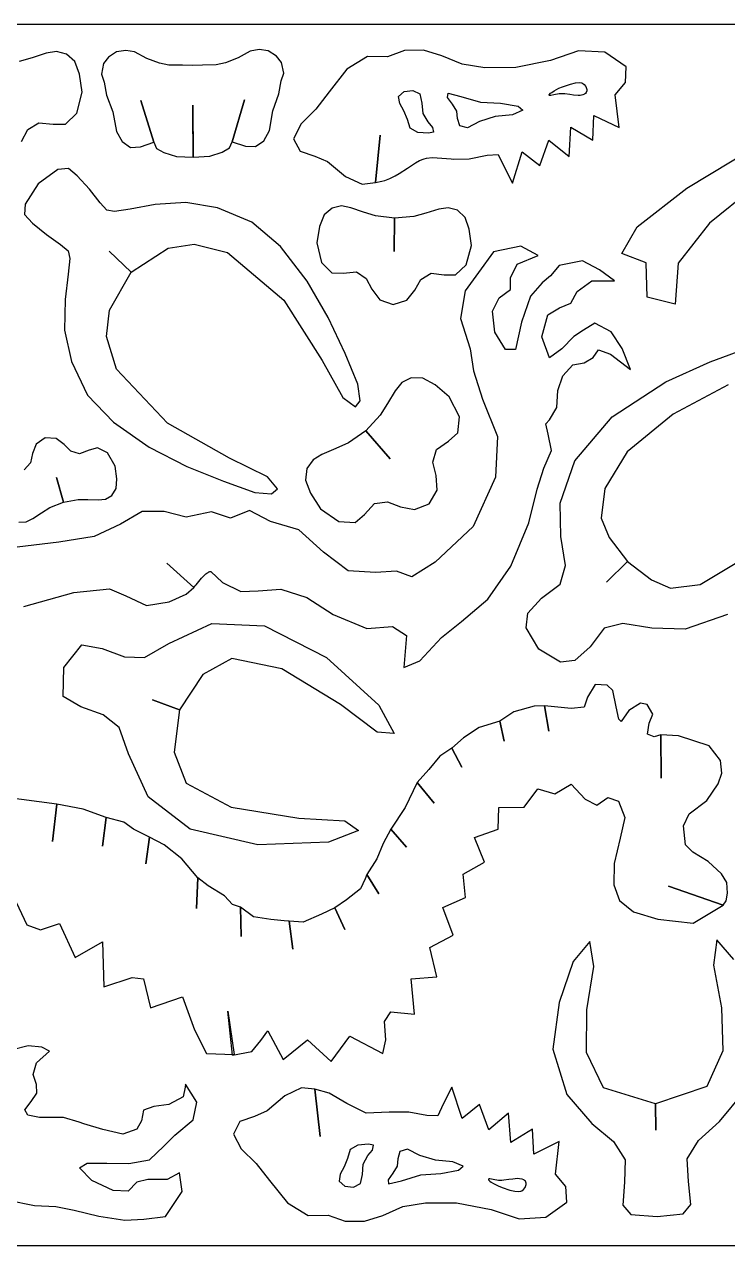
# Model space of a CAD drawing. Extents: x 0 to 96, y 0 to 48.
# Drawn here: x 41.42 to 69.05, y 0 to 48 of the extents above; entities that cross this region are included whole.
import ezdxf

# ---------------------------------------------------------------- set-up
doc = ezdxf.new("R2010")
doc.units = 0
doc.layers.add('1', color=7, linetype='CONTINUOUS')

msp = doc.modelspace()

# ---------------------------------------------------------------- linework, layer by layer
at = {"layer": '1', "color": 1, "linetype": 'CONTINUOUS'}
for p, q in [((96, 48), (0, 48)), ((41.71555, 46.691717), (41.205708, 46.541142)), ((42.268983, 46.869133), (41.71555, 46.691717)), ((42.6708, 46.935933), (42.268983, 46.869133)), ((43.067633, 46.836983), (42.6708, 46.935933)), ((43.399717, 46.5385), (43.067633, 46.836983)), ((44.7167, 46.7129), (44.5181, 46.4586)), ((45.039, 46.9185), (44.7167, 46.7129)), ((45.396, 46.9747), (45.039, 46.9185)), ((45.7447, 46.9197), (45.396, 46.9747)), ((46.2239, 46.6622), (45.7447, 46.9197)), ((46.7193, 46.4749), (46.2239, 46.6622)), ((49.8158, 46.6854), (49.3228, 46.4918)), ((50.2916, 46.9489), (49.8158, 46.6854)), ((50.6396, 47.0086), (50.2916, 46.9489)), ((50.9973, 46.9569), (50.6396, 47.0086)), ((51.3222, 46.7556), (50.9973, 46.9569)), ((51.5241, 46.5038), (51.3222, 46.7556)), ((54.8936, 46.73665), (54.092233, 46.236533)), ((55.686133, 46.7309), (54.8936, 46.73665)), ((56.347583, 46.973467), (55.686133, 46.7309)), ((57.10565, 46.988333), (56.347583, 46.973467)), ((57.82565, 46.768883), (57.10565, 46.988333)), ((58.622667, 46.433967), (57.82565, 46.768883)), ((62.0898, 46.582033), (60.727817, 46.30695)), ((63.187133, 46.965467), (62.0898, 46.582033)), ((64.228333, 46.907783), (63.187133, 46.965467)), ((65.067817, 46.336317), (64.228333, 46.907783)), ((43.5847, 46.040033), (43.399717, 46.5385)), ((44.5181, 46.4586), (44.4414, 46.0431)), ((47.0861, 46.4014), (46.7193, 46.4749)), ((47.634, 46.3998), (47.0861, 46.4014)), ((48.0218, 46.3797), (47.634, 46.3998)), ((48.4093, 46.4048), (48.0218, 46.3797)), ((48.9571, 46.4135), (48.4093, 46.4048)), ((49.3228, 46.4918), (48.9571, 46.4135)), ((51.5082, 45.7773), (51.6062, 46.0894)), ((51.6062, 46.0894), (51.5241, 46.5038)), ((54.092233, 46.236533), (53.390483, 45.3442)), ((59.516567, 46.288817), (58.622667, 46.433967)), ((60.727817, 46.30695), (59.516567, 46.288817)), ((65.034617, 45.714583), (65.067817, 46.336317)), ((43.687783, 45.336217), (43.5847, 46.040033)), ((44.4414, 46.0431), (44.5433, 45.7323)), ((44.5433, 45.7323), (44.639, 45.2214)), ((51.4192, 45.2652), (51.5082, 45.7773)), ((64.631983, 45.227433), (65.034617, 45.714583)), ((43.479333, 44.51005), (43.687783, 45.336217)), ((44.639, 45.2214), (44.8934, 44.5687)), ((51.1733, 44.6093), (51.4192, 45.2652)), ((53.390483, 45.3442), (52.868233, 44.66445)), ((64.790867, 43.94785), (64.631983, 45.227433)), ((46.5062, 43.3714), (45.9936, 45.0066)), ((45.9936, 45.0066), (46.5062, 43.3714)), ((48.0334, 44.5839), (48.0318, 44.8283)), ((48.0318, 44.8283), (48.0449, 42.788)), ((49.576, 43.3911), (50.0673, 45.0329)), ((50.0673, 45.0329), (49.576, 43.3911)), ((52.868233, 44.66445), (52.2971, 44.089167)), ((43.025317, 44.079667), (43.479333, 44.51005)), ((44.8934, 44.5687), (45.0289, 43.7955)), ((48.0449, 42.788), (48.0334, 44.5839)), ((51.0477, 43.8343), (51.1733, 44.6093)), ((63.75305, 43.446833), (63.790667, 44.425867)), ((63.790667, 44.425867), (64.790867, 43.94785)), ((41.298833, 43.4022), (41.54725, 43.864233)), ((41.54725, 43.864233), (41.9781, 44.135733)), ((41.9781, 44.135733), (42.540683, 44.073967)), ((42.540683, 44.073967), (43.025317, 44.079667)), ((45.0289, 43.7955), (45.2625, 43.3944)), ((50.8192, 43.4302), (51.0477, 43.8343)), ((52.2971, 44.089167), (51.992383, 43.503917)), ((62.820233, 42.80475), (62.8863, 43.966867)), ((62.8863, 43.966867), (63.75305, 43.446833)), ((45.2625, 43.3944), (45.5813, 43.1668)), ((45.9822, 43.193), (46.5062, 43.3714)), ((46.5062, 43.3714), (46.6033, 43.1254)), ((49.4821, 43.144), (49.576, 43.3911)), ((49.576, 43.3911), (50.1023, 43.2196)), ((50.1023, 43.2196), (50.5034, 43.1985)), ((50.5034, 43.1985), (50.8192, 43.4302)), ((51.992383, 43.503917), (52.256, 43.0116)), ((55.2131, 41.7806), (55.4036, 43.6448)), ((55.4036, 43.6448), (55.2131, 41.7806)), ((61.67395, 42.456867), (62.0297, 43.453383)), ((62.0297, 43.453383), (62.820233, 42.80475)), ((67.4447, 41.55905), (70.310567, 43.29845)), ((45.5813, 43.1668), (45.9822, 43.193)), ((46.6033, 43.1254), (46.8968, 42.9653)), ((46.8968, 42.9653), (47.3897, 42.8106)), ((47.3897, 42.8106), (48.0449, 42.788)), ((48.0449, 42.788), (48.6999, 42.8189)), ((48.6999, 42.8189), (49.1906, 42.9802)), ((49.1906, 42.9802), (49.4821, 43.144)), ((52.256, 43.0116), (52.829483, 42.825667)), ((52.829483, 42.825667), (53.32705, 42.607183)), ((57.122997, 42.718386), (57.215755, 42.74204)), ((57.215755, 42.74204), (57.444451, 42.766184)), ((57.444451, 42.766184), (57.636299, 42.762462)), ((57.636299, 42.762462), (58.1901, 42.7143)), ((58.893088, 42.719315), (59.602894, 42.861564)), ((59.602894, 42.861564), (60.033867, 42.887117)), ((60.033867, 42.887117), (60.25645, 42.422983)), ((60.594767, 41.7628), (60.984267, 42.997217)), ((60.984267, 42.997217), (61.67395, 42.456867)), ((42.73015, 42.299067), (41.9578, 41.7399)), ((43.144667, 42.336917), (42.73015, 42.299067)), ((43.4915, 42.0503), (43.144667, 42.336917)), ((53.32705, 42.607183), (54.031689, 42.018682)), ((56.148051, 42.145045), (56.466532, 42.350673)), ((56.466532, 42.350673), (56.783091, 42.560927)), ((56.783091, 42.560927), (56.947921, 42.650235)), ((56.947921, 42.650235), (57.122997, 42.718386)), ((58.1901, 42.7143), (58.2946, 42.7062)), ((58.2946, 42.7062), (58.893088, 42.719315)), ((60.25645, 42.422983), (60.594767, 41.7628)), ((43.9755, 41.518217), (43.4915, 42.0503)), ((54.031689, 42.018682), (54.695504, 41.723241)), ((54.695504, 41.723241), (55.2131, 41.7806)), ((55.2131, 41.7806), (55.461422, 41.835726)), ((55.461422, 41.835726), (55.582204, 41.870863)), ((55.582204, 41.870863), (55.770923, 41.943216)), ((55.770923, 41.943216), (55.99208, 42.054497)), ((55.99208, 42.054497), (56.148051, 42.145045)), ((41.9578, 41.7399), (41.439167, 40.939767)), ((44.390433, 40.984967), (43.9755, 41.518217)), ((65.496133, 40.048667), (67.4447, 41.55905)), ((70.037067, 41.550033), (68.34255, 40.191967)), ((41.439167, 40.939767), (41.422683, 40.523867)), ((44.656867, 40.701317), (44.390433, 40.984967)), ((46.554867, 40.921983), (45.56805, 40.74125)), ((47.760233, 40.998267), (46.554867, 40.921983)), ((49.007733, 40.793517), (47.760233, 40.998267)), ((53.874717, 40.863733), (53.508, 40.779783)), ((54.243017, 40.795183), (53.874717, 40.863733)), ((41.422683, 40.523867), (41.726767, 40.1923)), ((44.961117, 40.65095), (44.656867, 40.701317)), ((45.56805, 40.74125), (44.961117, 40.65095)), ((50.359467, 40.230683), (49.007733, 40.793517)), ((53.1973, 40.51085), (53.018217, 40.055317)), ((53.508, 40.779783), (53.1973, 40.51085)), ((54.7486, 40.6218), (54.243017, 40.795183)), ((55.214892, 40.474183), (54.7486, 40.6218)), ((55.966, 40.3851), (55.214892, 40.474183)), ((55.966, 40.3851), (55.9433, 39.0801)), ((55.9433, 39.0801), (55.966, 40.3851)), ((56.719183, 40.448275), (55.966, 40.3851)), ((57.190133, 40.579817), (56.719183, 40.448275)), ((57.70155, 40.73545), (57.190133, 40.579817)), ((58.072083, 40.791317), (57.70155, 40.73545)), ((58.435617, 40.6947), (58.072083, 40.791317)), ((58.736833, 40.415383), (58.435617, 40.6947)), ((58.900117, 39.954117), (58.736833, 40.415383)), ((41.726767, 40.1923), (42.283083, 39.736317)), ((51.477117, 39.2711), (50.359467, 40.230683)), ((53.018217, 40.055317), (52.91095, 39.409567)), ((58.985167, 39.30485), (58.900117, 39.954117)), ((64.892983, 38.989467), (65.496133, 40.048667)), ((68.34255, 40.191967), (67.113317, 38.612717)), ((42.283083, 39.736317), (42.837, 39.34935)), ((47.062858, 39.202733), (48.093433, 39.368017)), ((48.093433, 39.368017), (49.397167, 39.0387)), ((52.91095, 39.409567), (53.087867, 38.6455)), ((42.837, 39.34935), (43.134017, 39.097933)), ((43.134017, 39.097933), (43.2, 38.796667)), ((45.6066, 38.2577), (44.7419, 39.0809)), ((44.7419, 39.0809), (45.6093, 38.2631)), ((45.6093, 38.2631), (47.062858, 39.202733)), ((49.397167, 39.0387), (51.616667, 37.1564)), ((52.5295, 37.913917), (51.477117, 39.2711)), ((58.782, 38.547517), (58.985167, 39.30485)), ((59.845217, 39.062433), (59.265883, 38.252233)), ((60.9317, 39.281017), (59.845217, 39.062433)), ((60.782733, 38.572917), (61.60695, 38.914217)), ((61.60695, 38.914217), (60.9317, 39.281017)), ((65.846167, 38.631267), (64.892983, 38.989467)), ((43.2, 38.796667), (43.14105, 38.185883)), ((53.087867, 38.6455), (53.497583, 38.241367)), ((58.358467, 38.15765), (58.782, 38.547517)), ((60.522667, 38.045017), (60.782733, 38.572917)), ((62.434183, 38.52185), (62.090583, 38.11705)), ((63.3442, 38.709167), (62.434183, 38.52185)), ((64.018667, 38.36), (63.3442, 38.709167)), ((65.89655, 37.277783), (65.846167, 38.631267)), ((67.113317, 38.612717), (66.990833, 37.00335)), ((43.14105, 38.185883), (43.011417, 37.191067)), ((44.754533, 36.772325), (45.6066, 38.2577)), ((53.497583, 38.241367), (53.943017, 38.2278)), ((53.943017, 38.2278), (54.461833, 38.274417)), ((54.461833, 38.274417), (54.85315, 38.016767)), ((54.85315, 38.016767), (55.07335, 37.5872)), ((56.761233, 37.558117), (56.996133, 37.979783)), ((56.996133, 37.979783), (57.396017, 38.223867)), ((57.396017, 38.223867), (57.9126, 38.1592)), ((57.9126, 38.1592), (58.358467, 38.15765)), ((59.265883, 38.252233), (58.735567, 37.534183)), ((60.5157, 37.5836), (60.522667, 38.045017)), ((62.090583, 38.11705), (61.769917, 37.848133)), ((63.71, 37.918783), (64.600767, 37.926)), ((64.600767, 37.926), (64.018667, 38.36)), ((53.358917, 36.47915), (52.5295, 37.913917)), ((55.07335, 37.5872), (55.381158, 37.174633)), ((56.439492, 37.156458), (56.761233, 37.558117)), ((58.735567, 37.534183), (58.551267, 36.43925)), ((60.072817, 37.252333), (60.5157, 37.5836)), ((61.769917, 37.848133), (61.304983, 37.3198)), ((62.885417, 37.045033), (63.145683, 37.50745)), ((63.145683, 37.50745), (63.71, 37.918783)), ((43.011417, 37.191067), (42.9973, 35.983333)), ((51.616667, 37.1564), (53.12235, 34.788817)), ((55.381158, 37.174633), (55.9072, 36.9865)), ((55.9072, 36.9865), (56.439492, 37.156458)), ((59.8178, 36.732283), (60.072817, 37.252333)), ((61.304983, 37.3198), (60.950517, 36.297267)), ((62.44005, 36.8538), (62.885417, 37.045033)), ((66.990833, 37.00335), (65.89655, 37.277783)), ((44.642583, 35.734633), (44.754533, 36.772325)), ((59.9057, 35.90575), (59.8178, 36.732283)), ((61.747767, 35.726567), (61.985467, 36.5856)), ((61.985467, 36.5856), (62.44005, 36.8538)), ((54.015817, 35.06375), (53.358917, 36.47915)), ((58.551267, 36.43925), (58.93885, 35.248067)), ((60.950517, 36.297267), (60.7097, 35.22055)), ((63.838833, 36.251833), (63.394383, 35.977517)), ((64.482217, 35.916517), (63.838833, 36.251833)), ((42.9973, 35.983333), (43.266033, 34.748)), ((45.0386, 34.449533), (44.642583, 35.734633)), ((60.31825, 35.21665), (59.9057, 35.90575)), ((62.04775, 34.8993), (61.747767, 35.726567)), ((63.014983, 35.735867), (62.541317, 35.24395)), ((63.394383, 35.977517), (63.014983, 35.735867)), ((64.906967, 35.255933), (64.482217, 35.916517)), ((54.5152, 33.859833), (54.015817, 35.06375)), ((58.93885, 35.248067), (59.060933, 34.380833)), ((60.7097, 35.22055), (60.31825, 35.21665)), ((62.541317, 35.24395), (62.04775, 34.8993)), ((63.771533, 34.9015), (63.976433, 35.211817)), ((63.976433, 35.211817), (64.453017, 35.035617)), ((65.234467, 34.4371), (64.906967, 35.255933)), ((68.37055, 34.736017), (69.96815, 35.326833)), ((43.266033, 34.748), (43.897733, 33.427067)), ((53.12235, 34.788817), (53.924983, 33.338467)), ((62.579817, 34.190033), (62.972567, 34.621367)), ((62.972567, 34.621367), (63.413067, 34.695617)), ((63.413067, 34.695617), (63.771533, 34.9015)), ((64.453017, 35.035617), (65.234467, 34.4371)), ((66.61925, 33.95695), (68.37055, 34.736017)), ((47.032733, 32.329867), (45.0386, 34.449533)), ((56.619783, 34.1086), (56.2498, 33.9206)), ((57.075433, 34.098667), (56.619783, 34.1086)), ((57.5543, 33.835417), (57.075433, 34.098667)), ((59.060933, 34.380833), (59.420883, 33.268467)), ((62.3864, 33.616017), (62.579817, 34.190033)), ((54.606817, 33.210767), (54.5152, 33.859833)), ((55.988167, 33.60075), (55.6857, 33.093917)), ((56.2498, 33.9206), (55.988167, 33.60075)), ((58.109617, 33.35825), (57.5543, 33.835417)), ((62.335817, 32.9394), (62.3864, 33.616017)), ((64.519733, 32.571933), (66.61925, 33.95695)), ((69.074933, 33.829033), (66.91435, 32.67395)), ((43.897733, 33.427067), (44.91365, 32.36035)), ((53.924983, 33.338467), (54.422617, 32.972317)), ((54.422617, 32.972317), (54.606817, 33.210767)), ((58.509783, 32.578317), (58.109617, 33.35825)), ((59.420883, 33.268467), (60.0117, 31.803083)), ((55.6857, 33.093917), (55.398292, 32.636975)), ((62.057567, 32.458117), (62.335817, 32.9394)), ((66.91435, 32.67395), (65.102617, 31.199233)), ((44.91365, 32.36035), (46.323183, 31.3793)), ((49.474667, 30.948133), (47.032733, 32.329867)), ((55.398292, 32.636975), (54.8288, 32.0286)), ((58.454633, 31.941633), (58.509783, 32.578317)), ((61.914633, 32.2945), (62.057567, 32.458117)), ((61.9958, 31.892383), (61.914633, 32.2945)), ((63.053433, 30.8477), (64.519733, 32.571933)), ((42.2282, 31.7438), (41.873775, 31.498342)), ((42.658625, 31.723692), (42.2282, 31.7438)), ((42.97865, 31.488767), (42.658625, 31.723692)), ((54.8288, 32.0286), (54.147158, 31.548508)), ((54.8288, 32.0286), (55.7869, 30.9264)), ((55.7869, 30.9264), (54.8288, 32.0286)), ((58.0884, 31.61395), (58.454633, 31.941633)), ((60.0117, 31.803083), (59.924033, 30.198817)), ((62.1267, 31.255083), (61.9958, 31.892383)), ((41.873775, 31.498342), (41.727183, 31.129383)), ((43.237883, 31.221683), (42.97865, 31.488767)), ((43.584667, 31.1201), (43.237883, 31.221683)), ((43.956767, 31.271483), (43.584667, 31.1201)), ((44.288317, 31.361833), (43.956767, 31.271483)), ((44.681717, 31.156233), (44.288317, 31.361833)), ((46.323183, 31.3793), (47.798733, 30.624833)), ((53.654767, 31.327067), (53.111117, 31.098117)), ((54.147158, 31.548508), (53.654767, 31.327067)), ((57.4721, 30.78845), (57.617083, 31.286533)), ((57.617083, 31.286533), (58.0884, 31.61395)), ((61.835183, 30.562333), (62.1267, 31.255083)), ((41.649017, 30.765533), (41.409017, 30.495333)), ((41.727183, 31.129383), (41.649017, 30.765533)), ((44.98465, 30.632467), (44.681717, 31.156233)), ((50.964433, 30.221317), (49.474667, 30.948133)), ((52.758117, 30.883367), (52.520783, 30.54275)), ((53.111117, 31.098117), (52.758117, 30.883367)), ((57.5952, 30.26445), (57.4721, 30.78845)), ((62.466767, 29.18645), (63.053433, 30.8477)), ((65.102617, 31.199233), (64.232733, 29.759817)), ((45.051167, 30.13205), (44.98465, 30.632467)), ((47.798733, 30.624833), (49.246083, 30.041683)), ((52.520783, 30.54275), (52.467617, 30.089833)), ((57.632358, 29.692817), (57.5952, 30.26445)), ((61.564967, 29.7306), (61.835183, 30.562333)), ((42.9515, 29.2239), (42.6737, 30.1914)), ((42.6737, 30.1914), (42.9515, 29.2239)), ((45.0218, 29.755733), (45.051167, 30.13205)), ((49.246083, 30.041683), (50.474117, 29.604983)), ((51.355767, 29.743217), (50.964433, 30.221317)), ((52.467617, 30.089833), (52.6616, 29.578833)), ((59.924033, 30.198817), (59.05045, 28.259833)), ((42.9515, 29.2239), (43.525417, 29.327508)), ((43.525417, 29.327508), (43.902617, 29.323833)), ((43.902617, 29.323833), (44.314633, 29.3101)), ((44.314633, 29.3101), (44.601817, 29.342517)), ((44.601817, 29.342517), (44.8533, 29.4873)), ((44.8533, 29.4873), (45.0218, 29.755733)), ((50.474117, 29.604983), (51.127117, 29.54695)), ((51.127117, 29.54695), (51.355767, 29.743217)), ((52.6616, 29.578833), (53.056833, 28.962717)), ((57.3234, 29.1586), (57.632358, 29.692817)), ((61.245117, 28.40535), (61.564967, 29.7306)), ((64.232733, 29.759817), (64.079917, 28.594183)), ((41.75025, 28.573833), (42.092367, 28.804133)), ((42.092367, 28.804133), (42.410183, 29.007433)), ((42.410183, 29.007433), (42.9515, 29.2239)), ((46.044033, 28.85185), (45.185383, 28.35045)), ((46.905217, 28.85965), (46.044033, 28.85185)), ((47.777733, 28.62545), (46.905217, 28.85965)), ((48.76215, 28.835067), (47.777733, 28.62545)), ((49.513933, 28.5907), (48.76215, 28.835067)), ((50.25795, 28.89755), (49.513933, 28.5907)), ((51.081, 28.457917), (50.25795, 28.89755)), ((53.056833, 28.962717), (53.773417, 28.457867)), ((54.786383, 28.741383), (55.1764, 29.163017)), ((55.1764, 29.163017), (55.68955, 29.23765)), ((55.68955, 29.23765), (56.191083, 29.042967)), ((56.191083, 29.042967), (56.751808, 28.926908)), ((56.751808, 28.926908), (57.3234, 29.1586)), ((62.49355, 27.873767), (62.466767, 29.18645)), ((41.199783, 28.438333), (41.489617, 28.449133)), ((41.489617, 28.449133), (41.75025, 28.573833)), ((45.185383, 28.35045), (44.1516, 27.869917)), ((52.203383, 28.138133), (51.081, 28.457917)), ((53.773417, 28.457867), (54.411367, 28.424167)), ((54.411367, 28.424167), (54.786383, 28.741383)), ((60.534567, 26.7051), (61.245117, 28.40535)), ((64.079917, 28.594183), (64.39095, 27.838833)), ((44.1516, 27.869917), (42.773517, 27.6436)), ((53.17505, 27.254483), (52.203383, 28.138133)), ((59.05045, 28.259833), (57.5563, 26.85735)), ((62.67875, 26.734383), (62.49355, 27.873767)), ((42.773517, 27.6436), (40.476467, 27.375617)), ((64.39095, 27.838833), (65.1144, 26.8927)), ((54.142067, 26.519967), (53.17505, 27.254483)), ((65.1144, 26.8927), (64.2904, 26.0746)), ((64.2904, 26.0746), (65.1144, 26.8927)), ((65.1144, 26.8927), (66.055025, 26.162133)), ((47.0102, 26.83), (48.0762, 25.8651)), ((48.0762, 25.8651), (47.0102, 26.83)), ((48.54802, 26.399436), (48.58772, 26.43031)), ((48.58772, 26.43031), (48.607276, 26.44402)), ((48.607276, 26.44402), (48.636148, 26.462185)), ((48.636148, 26.462185), (48.664361, 26.477213)), ((48.664361, 26.477213), (48.678184, 26.48346)), ((48.678184, 26.48346), (48.70519, 26.493239)), ((48.70519, 26.493239), (48.718345, 26.496699)), ((48.718345, 26.496699), (48.7376, 26.5)), ((48.7376, 26.5), (49.199642, 26.060133)), ((55.214633, 26.45725), (54.142067, 26.519967)), ((56.038783, 26.510467), (55.214633, 26.45725)), ((56.644267, 26.28205), (56.038783, 26.510467)), ((57.5563, 26.85735), (56.644267, 26.28205)), ((59.624083, 25.409517), (60.534567, 26.7051)), ((62.476983, 25.9926), (62.67875, 26.734383)), ((67.974767, 25.989283), (69.42075, 26.8485)), ((48.0762, 25.8651), (48.125492, 25.930387)), ((48.125492, 25.930387), (48.162056, 25.977253)), ((48.162056, 25.977253), (48.265417, 26.103274)), ((48.265417, 26.103274), (48.322312, 26.170333)), ((48.322312, 26.170333), (48.381444, 26.237004)), ((48.381444, 26.237004), (48.41156, 26.26947)), ((48.41156, 26.26947), (48.472309, 26.331215)), ((48.472309, 26.331215), (48.50271, 26.359915)), ((48.50271, 26.359915), (48.54802, 26.399436)), ((49.199642, 26.060133), (49.92695, 25.71505)), ((61.74435, 25.4481), (62.476983, 25.9926)), ((66.055025, 26.162133), (66.807967, 25.845417)), ((66.807967, 25.845417), (67.974767, 25.989283)), ((41.39175, 25.118133), (43.36045, 25.668317)), ((43.36045, 25.668317), (44.758933, 25.816967)), ((44.758933, 25.816967), (45.407283, 25.5332)), ((45.407283, 25.5332), (46.21935, 25.1609)), ((47.099027, 25.300913), (47.771327, 25.602279)), ((47.771327, 25.602279), (48.0762, 25.8651)), ((49.92695, 25.71505), (50.596317, 25.733283)), ((50.596317, 25.733283), (51.4942, 25.8048)), ((51.4942, 25.8048), (52.51025, 25.472283)), ((52.51025, 25.472283), (53.555317, 24.803233)), ((61.202067, 24.857317), (61.74435, 25.4481)), ((46.21935, 25.1609), (47.099027, 25.300913)), ((58.59335, 24.52695), (59.624083, 25.409517)), ((53.555317, 24.803233), (54.873517, 24.254017)), ((57.803033, 23.900633), (58.59335, 24.52695)), ((61.139083, 24.28735), (61.202067, 24.857317)), ((69.053817, 24.8021), (67.38815, 24.228017)), ((47.0927, 23.668767), (48.779517, 24.457283)), ((48.779517, 24.457283), (50.855267, 24.359833)), ((50.855267, 24.359833), (53.286783, 23.12045)), ((54.873517, 24.254017), (55.8814, 24.337433)), ((55.8814, 24.337433), (56.438708, 23.977417)), ((61.6392, 23.4435), (61.139083, 24.28735)), ((64.194417, 24.262167), (63.64445, 23.53355)), ((64.93765, 24.45845), (64.194417, 24.262167)), ((66.075617, 24.264733), (64.93765, 24.45845)), ((67.38815, 24.228017), (66.075617, 24.264733)), ((42.9589, 22.7211), (43.673592, 23.607892)), ((43.673592, 23.607892), (44.474217, 23.467083)), ((46.137933, 23.113533), (47.0927, 23.668767)), ((56.438708, 23.977417), (56.3322, 22.7254)), ((56.960525, 22.986283), (57.803033, 23.900633)), ((63.64445, 23.53355), (63.0497, 22.995467)), ((44.474217, 23.467083), (45.344333, 23.145033)), ((45.344333, 23.145033), (46.137933, 23.113533)), ((49.572967, 23.081433), (48.421533, 22.4524)), ((51.526533, 22.667133), (49.572967, 23.081433)), ((53.286783, 23.12045), (55.34505, 21.2435)), ((62.479342, 22.936967), (61.6392, 23.4435)), ((42.9321, 21.5826), (42.9589, 22.7211)), ((53.8392, 21.272817), (51.526533, 22.667133)), ((56.3322, 22.7254), (56.960525, 22.986283)), ((63.0497, 22.995467), (62.479342, 22.936967)), ((48.421533, 22.4524), (47.5112, 21.0546)), ((63.8532, 22.0577), (63.5507, 21.5573)), ((64.3231, 22.0337), (63.8532, 22.0577)), ((64.5434, 21.8131), (64.3231, 22.0337)), ((64.6764, 21.174), (64.5434, 21.8131)), ((43.634317, 21.1732), (42.9321, 21.5826)), ((44.506733, 20.857283), (43.634317, 21.1732)), ((47.5112, 21.0546), (46.4441, 21.4452)), ((46.4441, 21.4452), (47.5112, 21.0546)), ((55.281817, 20.186683), (53.8392, 21.272817)), ((55.34505, 21.2435), (55.949133, 20.134533)), ((61.4545, 21.2056), (60.6492, 20.9806)), ((61.8588, 21.2176), (61.4545, 21.2056)), ((62.9079, 21.1098), (61.8588, 21.2176)), ((61.8588, 21.2176), (62.0263, 20.2264)), ((62.0263, 20.2264), (61.8588, 21.2176)), ((63.4199, 21.1625), (62.9079, 21.1098)), ((63.5507, 21.5573), (63.4199, 21.1625)), ((64.7781, 20.6852), (64.6764, 21.174)), ((65.6346, 21.3155), (65.1697, 21.0371)), ((65.8953, 21.2727), (65.6346, 21.3155)), ((66.1111, 20.8882), (65.8953, 21.2727)), ((45.133233, 20.368883), (44.506733, 20.857283)), ((47.5112, 21.0546), (47.303758, 19.399442)), ((60.6492, 20.9806), (60.1062, 20.6116)), ((64.8734, 20.5998), (64.7781, 20.6852)), ((65.1697, 21.0371), (64.8734, 20.5998)), ((65.9725, 20.531), (66.1111, 20.8882)), ((45.503867, 19.328533), (45.133233, 20.368883)), ((55.949133, 20.134533), (55.281817, 20.186683)), ((59.2869, 20.3606), (58.6721, 19.9642)), ((60.1062, 20.6116), (59.2869, 20.3606)), ((60.1062, 20.6116), (60.2705, 19.8219)), ((60.2705, 19.8219), (60.1062, 20.6116)), ((65.9072, 20.1004), (65.9725, 20.531)), ((58.6721, 19.9642), (58.2165, 19.5474)), ((66.1616, 19.9944), (65.9072, 20.1004)), ((66.4346, 20.078), (66.1616, 19.9944)), ((67.1215, 20.035), (66.4346, 20.078)), ((66.4346, 20.078), (66.4404, 18.3759)), ((66.4404, 18.3759), (66.4346, 20.078)), ((68.3269, 19.6417), (67.1215, 20.035)), ((46.2828, 17.63735), (45.503867, 19.328533)), ((47.303758, 19.399442), (47.776917, 18.175483)), ((57.7375, 19.2433), (57.3055, 18.7136)), ((58.2165, 19.5474), (57.7375, 19.2433)), ((58.2165, 19.5474), (58.6041, 18.802)), ((58.6041, 18.802), (58.2165, 19.5474)), ((68.7767, 19.0621), (68.3269, 19.6417)), ((68.8207, 18.5717), (68.7767, 19.0621)), ((57.3055, 18.7136), (56.8515, 18.196)), ((68.6758, 18.1513), (68.8207, 18.5717)), ((47.776917, 18.175483), (49.53625, 17.230633)), ((56.8515, 18.196), (56.3761, 17.2237)), ((56.8515, 18.196), (57.5217, 17.396)), ((57.5217, 17.396), (56.8515, 18.196)), ((61.062267, 17.228583), (61.590017, 17.950183)), ((61.590017, 17.950183), (62.25635, 17.7573)), ((62.25635, 17.7573), (62.909867, 18.137967)), ((62.909867, 18.137967), (63.4514, 17.5528)), ((68.2313, 17.4951), (68.6758, 18.1513)), ((42.6942, 17.3527), (40.6024, 17.6318)), ((42.6942, 17.3527), (42.5156, 15.8847)), ((42.5156, 15.8847), (42.6942, 17.3527)), ((43.723, 17.1558), (42.6942, 17.3527)), ((47.930833, 16.371483), (46.2828, 17.63735)), ((63.4514, 17.5528), (63.9139, 17.316267)), ((63.9139, 17.316267), (64.347433, 17.6063)), ((64.347433, 17.6063), (64.757767, 17.464917)), ((64.757767, 17.464917), (65.01, 16.827083)), ((67.5464, 16.9708), (68.2313, 17.4951)), ((44.6239, 16.8292), (43.723, 17.1558)), ((44.6239, 16.8292), (44.4903, 15.7032)), ((44.4903, 15.7032), (44.6239, 16.8292)), ((45.3202, 16.6479), (44.6239, 16.8292)), ((49.53625, 17.230633), (52.202433, 16.802083)), ((52.202433, 16.802083), (54.005417, 16.70015)), ((56.3761, 17.2237), (55.8192, 16.3626)), ((60.03125, 16.3661), (60.055933, 17.224267)), ((60.055933, 17.224267), (61.062267, 17.228583)), ((65.01, 16.827083), (64.831717, 16.00865)), ((67.3156, 16.4974), (67.5464, 16.9708)), ((45.7075, 16.369), (45.3202, 16.6479)), ((46.3336, 16.0596), (45.7075, 16.369)), ((50.587783, 15.747917), (47.930833, 16.371483)), ((54.005417, 16.70015), (54.54865, 16.30905)), ((55.8192, 16.3626), (55.5106, 15.7988)), ((55.8192, 16.3626), (56.43, 15.6617)), ((56.43, 15.6617), (55.8192, 16.3626)), ((59.107133, 16.044917), (60.03125, 16.3661)), ((67.3925, 15.7558), (67.3156, 16.4974)), ((46.3336, 16.0596), (46.1845, 15.0086)), ((46.1845, 15.0086), (46.3336, 16.0596)), ((46.902, 15.7484), (46.3336, 16.0596)), ((53.371233, 15.852283), (50.587783, 15.747917)), ((54.54865, 16.30905), (53.371233, 15.852283)), ((59.494917, 15.066467), (59.107133, 16.044917)), ((64.831717, 16.00865), (64.598417, 15.020383)), ((47.5969, 15.2014), (46.902, 15.7484)), ((55.5106, 15.7988), (55.2675, 15.1988)), ((67.6862, 15.4618), (67.3925, 15.7558)), ((68.2843, 15.1009), (67.6862, 15.4618)), ((48.2374, 14.451), (47.5969, 15.2014)), ((55.2675, 15.1988), (54.8728, 14.5823)), ((58.658467, 14.602733), (59.494917, 15.066467)), ((64.598417, 15.020383), (64.581833, 14.18555)), ((68.8122, 14.6121), (68.2843, 15.1009)), ((48.2374, 14.451), (48.1771, 13.2512)), ((48.1771, 13.2512), (48.2374, 14.451)), ((48.6324, 14.1348), (48.2374, 14.451)), ((54.8104, 14.4166), (54.6218, 14.02)), ((54.8728, 14.5823), (54.8104, 14.4166)), ((54.8728, 14.5823), (55.34, 13.8267)), ((55.34, 13.8267), (54.8728, 14.5823)), ((58.75395, 13.678667), (58.658467, 14.602733)), ((69.0199, 14.2651), (68.8122, 14.6121)), ((49.2742, 13.7499), (48.6324, 14.1348)), ((54.6218, 14.02), (54.0727, 13.5878)), ((64.581833, 14.18555), (64.797583, 13.56775)), ((68.8753, 13.3783), (66.7256, 14.1221)), ((66.7256, 14.1221), (68.8753, 13.3783)), ((69.0484, 13.8499), (69.0199, 14.2651)), ((41.09735, 13.502133), (41.513833, 12.60225)), ((49.5975, 13.4063), (49.2742, 13.7499)), ((54.0727, 13.5878), (53.6155, 13.2717)), ((57.859717, 13.291067), (58.75395, 13.678667)), ((64.797583, 13.56775), (65.353783, 13.113283)), ((68.8753, 13.3783), (68.9954, 13.5456)), ((68.9954, 13.5456), (69.0484, 13.8499)), ((49.9098, 13.302), (49.5975, 13.4063)), ((50.4143, 12.9259), (49.9098, 13.302)), ((49.9098, 13.302), (49.9355, 12.1553)), ((49.9355, 12.1553), (49.9098, 13.302)), ((53.085, 13.0291), (52.3747, 12.7185)), ((53.6155, 13.2717), (53.085, 13.0291)), ((53.6155, 13.2717), (54.0048, 12.4258)), ((54.0048, 12.4258), (53.6155, 13.2717)), ((58.267333, 12.20175), (57.859717, 13.291067)), ((65.353783, 13.113283), (66.30555, 12.836433)), ((67.702775, 12.67655), (68.8753, 13.3783)), ((41.513833, 12.60225), (42.047833, 12.40975)), ((42.047833, 12.40975), (42.793767, 12.656517)), ((42.793767, 12.656517), (43.407517, 11.321)), ((51.0947, 12.8197), (50.4143, 12.9259)), ((51.6303, 12.7597), (51.0947, 12.8197)), ((51.8254, 12.7528), (51.6303, 12.7597)), ((52.3747, 12.7185), (51.8254, 12.7528)), ((51.8254, 12.7528), (51.9589, 11.647)), ((51.9589, 11.647), (51.8254, 12.7528)), ((66.30555, 12.836433), (67.702775, 12.67655)), ((57.355483, 11.712683), (58.267333, 12.20175)), ((68.626683, 12.0235), (68.4952, 11.0286)), ((69.295733, 11.247233), (68.626683, 12.0235)), ((43.407517, 11.321), (44.490733, 11.9328)), ((44.490733, 11.9328), (44.534767, 10.170833)), ((57.62805, 10.558433), (57.355483, 11.712683)), ((63.631667, 11.9544), (62.984217, 11.159883)), ((63.790533, 10.96355), (63.631667, 11.9544)), ((62.984217, 11.159883), (62.432617, 9.558417)), ((63.5212, 9.265333), (63.790533, 10.96355)), ((68.4952, 11.0286), (68.8113, 9.338517)), ((44.534767, 10.170833), (45.645883, 10.539617)), ((45.645883, 10.539617), (46.096983, 10.4814)), ((46.096983, 10.4814), (46.37655, 9.340133)), ((56.61915, 10.489), (57.62805, 10.558433)), ((56.748783, 9.091033), (56.61915, 10.489)), ((46.37655, 9.340133), (47.625017, 9.777983)), ((47.625017, 9.777983), (48.0986, 8.4805)), ((49.5919, 7.4798), (49.4049, 9.2143)), ((49.4049, 9.2143), (49.6635, 7.507)), ((55.565217, 8.806283), (55.821517, 9.18785)), ((55.821517, 9.18785), (56.748783, 9.091033)), ((62.432617, 9.558417), (62.184783, 7.72215)), ((63.507983, 7.585433), (63.5212, 9.265333)), ((68.8113, 9.338517), (68.871, 7.659633)), ((55.621317, 8.087067), (55.565217, 8.806283)), ((48.0986, 8.4805), (48.575958, 7.544525)), ((50.708983, 8.0673), (50.979883, 8.440883)), ((50.979883, 8.440883), (51.587817, 7.319567)), ((53.476633, 7.240433), (54.20935, 8.232833)), ((54.20935, 8.232833), (55.50715, 7.549867)), ((41.5641, 7.8475), (40.943767, 7.6878)), ((42.101417, 7.80195), (41.5641, 7.8475)), ((42.402867, 7.6404), (42.101417, 7.80195)), ((50.353792, 7.626017), (50.708983, 8.0673)), ((51.587817, 7.319567), (52.539867, 8.080883)), ((52.539867, 8.080883), (53.476633, 7.240433)), ((55.50715, 7.549867), (55.621317, 8.087067)), ((62.184783, 7.72215), (62.734283, 5.9386)), ((41.8904, 7.17965), (42.402867, 7.6404)), ((48.575958, 7.544525), (49.6635, 7.507)), ((49.5919, 7.4798), (50.353792, 7.626017)), ((64.175575, 6.197942), (63.507983, 7.585433)), ((68.871, 7.659633), (68.241983, 6.254092)), ((41.7531, 6.723533), (41.8904, 7.17965)), ((41.886967, 6.328567), (41.7531, 6.723533)), ((41.909433, 5.990667), (41.886967, 6.328567)), ((47.751667, 6.349433), (47.7341, 6.22055)), ((48.19525, 5.6363), (47.751667, 6.349433)), ((68.241983, 6.254092), (66.2178, 5.5763)), ((41.674883, 5.663617), (41.909433, 5.990667)), ((47.656533, 5.840317), (47.09395, 5.541017)), ((47.7341, 6.22055), (47.656533, 5.840317)), ((51.650261, 5.891876), (50.952467, 5.2952)), ((52.310603, 6.19507), (51.650261, 5.891876)), ((52.8288, 6.1437), (52.310603, 6.19507)), ((53.0411, 4.2819), (52.8288, 6.1437)), ((53.388437, 5.987675), (52.8288, 6.1437)), ((52.8288, 6.1437), (53.0411, 4.2819)), ((54.088834, 5.588313), (53.388437, 5.987675)), ((58.209933, 6.224117), (57.879317, 5.56015)), ((58.613817, 4.994333), (58.209933, 6.224117)), ((62.734283, 5.9386), (63.719517, 4.804067)), ((66.2178, 5.5763), (64.175575, 6.197942)), ((68.7365, 4.87355), (69.69, 6.034833)), ((41.4264, 5.3398), (41.674883, 5.663617)), ((41.5485, 5.1221), (41.4264, 5.3398)), ((46.09365, 5.325367), (46.021033, 4.907267)), ((46.499367, 5.465583), (46.09365, 5.325367)), ((47.09395, 5.541017), (46.499367, 5.465583)), ((48.049, 4.9402), (48.19525, 5.6363)), ((50.952467, 5.2952), (50.457567, 5.07085)), ((54.8426, 5.205717), (54.088834, 5.588313)), ((57.879317, 5.56015), (57.66215, 5.093483)), ((59.29715, 5.542817), (58.613817, 4.994333)), ((59.664467, 4.5505), (59.29715, 5.542817)), ((66.2178, 5.5763), (66.2323, 4.5322)), ((66.2323, 4.5322), (66.2178, 5.5763)), ((42.004015, 5.03721), (41.5485, 5.1221)), ((42.956402, 5.029375), (42.004015, 5.03721)), ((43.5725, 4.857), (42.956402, 5.029375)), ((43.75076, 4.790327), (43.5725, 4.857)), ((46.021033, 4.907267), (45.834417, 4.580067)), ((47.3252, 4.334367), (48.049, 4.9402)), ((49.886283, 4.87825), (49.628433, 4.382983)), ((50.457567, 5.07085), (49.886283, 4.87825)), ((55.754383, 5.238133), (54.8426, 5.205717)), ((56.5196, 5.2479), (55.754383, 5.238133)), ((57.230933, 5.11395), (56.5196, 5.2479)), ((57.66215, 5.093483), (57.230933, 5.11395)), ((60.447417, 5.208217), (59.664467, 4.5505)), ((60.52695, 4.046983), (60.447417, 5.208217)), ((63.719517, 4.804067), (64.570383, 4.087033)), ((67.905867, 4.133267), (68.7365, 4.87355)), ((44.497294, 4.562675), (43.75076, 4.790327)), ((45.288033, 4.374183), (44.497294, 4.562675)), ((45.834417, 4.580067), (45.288033, 4.374183)), ((46.901117, 3.903717), (47.3252, 4.334367)), ((49.628433, 4.382983), (49.939933, 3.801283)), ((61.3876, 4.577033), (60.52695, 4.046983)), ((61.43665, 3.598517), (61.3876, 4.577033)), ((46.337017, 3.3749), (46.901117, 3.903717)), ((62.43125, 4.0882), (61.43665, 3.598517)), ((62.287233, 2.806817), (62.43125, 4.0882)), ((64.570383, 4.087033), (65.031017, 3.375733)), ((67.465117, 3.409283), (67.905867, 4.133267)), ((45.518667, 3.22265), (46.337017, 3.3749)), ((49.939933, 3.801283), (50.517767, 3.232667)), ((65.031017, 3.375733), (65.00465, 2.48705)), ((67.516083, 2.521717), (67.465117, 3.409283)), ((43.578683, 3.051233), (43.885283, 3.239767)), ((44.068767, 2.555883), (43.578683, 3.051233)), ((43.885283, 3.239767), (44.6486, 3.24445)), ((44.6486, 3.24445), (45.518667, 3.22265)), ((50.517767, 3.232667), (51.047967, 2.559167)), ((44.907667, 2.1662), (44.068767, 2.555883)), ((45.828267, 2.486967), (45.4943, 2.144633)), ((46.272467, 2.595117), (45.828267, 2.486967)), ((47.03075, 2.5965), (46.272467, 2.595117)), ((47.504767, 2.854267), (47.03075, 2.5965)), ((47.609233, 2.131), (47.504767, 2.854267)), ((51.047967, 2.559167), (51.76, 1.675067)), ((62.695517, 2.32435), (62.287233, 2.806817)), ((65.00465, 2.48705), (64.936317, 1.582467)), ((67.609383, 1.61935), (67.516083, 2.521717)), ((45.4943, 2.144633), (44.907667, 2.1662)), ((46.963683, 1.138117), (47.609233, 2.131)), ((62.736017, 1.703017), (62.695517, 2.32435)), ((40.7706, 1.781983), (41.815317, 1.570967)), ((41.815317, 1.570967), (42.6497, 1.540517)), ((42.6497, 1.540517), (43.37535, 1.39185)), ((51.76, 1.675067), (52.567133, 1.18425)), ((55.4993, 1.1862), (56.292317, 1.530367)), ((56.292317, 1.530367), (57.184517, 1.685967)), ((57.184517, 1.685967), (58.395917, 1.681917)), ((58.395917, 1.681917), (59.761017, 1.422683)), ((61.903183, 1.12185), (62.736017, 1.703017)), ((64.936317, 1.582467), (65.249083, 1.222242)), ((67.306692, 1.250642), (67.609383, 1.61935)), ((43.37535, 1.39185), (44.340533, 1.155733)), ((44.340533, 1.155733), (45.36085, 0.996433)), ((45.36085, 0.996433), (46.10995, 1.041)), ((46.10995, 1.041), (46.963683, 1.138117)), ((52.567133, 1.18425), (53.359567, 1.199283)), ((53.359567, 1.199283), (54.02375, 0.964483)), ((54.02375, 0.964483), (54.78185, 0.958383)), ((54.78185, 0.958383), (55.4993, 1.1862)), ((59.761017, 1.422683), (60.862667, 1.052083)), ((60.862667, 1.052083), (61.903183, 1.12185)), ((65.249083, 1.222242), (66.2792, 1.1404)), ((66.2792, 1.1404), (67.306692, 1.250642)), ((0, 0), (96, 0))]:
    msp.add_line(p, q, dxfattribs=at)
at = {"layer": '1', "color": 7, "linetype": 'CONTINUOUS'}
for p, q in [((62.568976, 45.551817), (62.874228, 45.65646)), ((62.874228, 45.65646), (63.077383, 45.70335)), ((63.077383, 45.70335), (63.230295, 45.713549)), ((63.230295, 45.713549), (63.3068, 45.700943)), ((63.3068, 45.700943), (63.348862, 45.684782)), ((63.348862, 45.684782), (63.4169, 45.635817)), ((63.4169, 45.635817), (63.47465, 45.559319)), ((56.1185, 45.1632), (56.340583, 45.362433)), ((56.165967, 44.887533), (56.1185, 45.1632)), ((56.340583, 45.362433), (56.686617, 45.398083)), ((56.686617, 45.398083), (56.954333, 45.2652)), ((56.954333, 45.2652), (57.041283, 44.90275)), ((58.04485, 45.128233), (58.065083, 45.291417)), ((58.234183, 44.8706), (58.04485, 45.128233)), ((58.065083, 45.291417), (58.573083, 45.1723)), ((58.573083, 45.1723), (59.336933, 44.943817)), ((62.039017, 45.224695), (62.041983, 45.2381)), ((62.05716, 45.209507), (62.039017, 45.224695)), ((62.041983, 45.2381), (62.093846, 45.293582)), ((62.100246, 45.206961), (62.05716, 45.209507)), ((62.093846, 45.293582), (62.141604, 45.329795)), ((62.226867, 45.2261), (62.100246, 45.206961)), ((62.141604, 45.329795), (62.236706, 45.390905)), ((62.437635, 45.26771), (62.226867, 45.2261)), ((62.236706, 45.390905), (62.423083, 45.488817)), ((62.423083, 45.488817), (62.568976, 45.551817)), ((62.558833, 45.274533), (62.437635, 45.26771)), ((62.649669, 45.268897), (62.558833, 45.274533)), ((62.846241, 45.242269), (62.649669, 45.268897)), ((62.994483, 45.221367), (62.846241, 45.242269)), ((63.175779, 45.209291), (62.994483, 45.221367)), ((63.256008, 45.212335), (63.175779, 45.209291)), ((63.359817, 45.230133), (63.256008, 45.212335)), ((63.432547, 45.260589), (63.359817, 45.230133)), ((63.461236, 45.281028), (63.432547, 45.260589)), ((63.493904, 45.318096), (63.461236, 45.281028)), ((63.47465, 45.559319), (63.515941, 45.443031)), ((63.51775, 45.387883), (63.493904, 45.318096)), ((63.515941, 45.443031), (63.51775, 45.387883)), ((56.328933, 44.599467), (56.165967, 44.887533)), ((57.041283, 44.90275), (57.0759, 44.504483)), ((58.410267, 44.59045), (58.234183, 44.8706)), ((59.336933, 44.943817), (60.120667, 44.909767)), ((60.120667, 44.909767), (60.819783, 44.785733)), ((60.819783, 44.785733), (60.997867, 44.631067)), ((56.465583, 44.266283), (56.328933, 44.599467)), ((56.571733, 43.920983), (56.465583, 44.266283)), ((57.0759, 44.504483), (57.264367, 44.169517)), ((57.264367, 44.169517), (57.448533, 43.953033)), ((58.438, 44.3019), (58.410267, 44.59045)), ((58.527783, 44.014933), (58.438, 44.3019)), ((59.30185, 44.184117), (58.827833, 43.936183)), ((59.917167, 44.383267), (59.30185, 44.184117)), ((60.60095, 44.449217), (59.917167, 44.383267)), ((60.997867, 44.631067), (60.60095, 44.449217)), ((56.879933, 43.749367), (56.571733, 43.920983)), ((57.292633, 43.72245), (56.879933, 43.749367)), ((57.487, 43.761817), (57.292633, 43.72245)), ((57.448533, 43.953033), (57.487, 43.761817)), ((58.827833, 43.936183), (58.527783, 44.014933)), ((54.5257, 3.950517), (54.219433, 3.77535)), ((54.93805, 3.982133), (54.5257, 3.950517)), ((55.13285, 3.945167), (54.93805, 3.982133)), ((55.096533, 3.753467), (55.13285, 3.945167)), ((54.11735, 3.428733), (53.984633, 3.093967)), ((54.219433, 3.77535), (54.11735, 3.428733)), ((54.730467, 3.197633), (54.914933, 3.53475)), ((54.914933, 3.53475), (55.096533, 3.753467)), ((56.0902, 3.41615), (56.065767, 3.127217)), ((56.176667, 3.70415), (56.0902, 3.41615)), ((56.475733, 3.78635), (56.176667, 3.70415)), ((56.9525, 3.54395), (56.475733, 3.78635)), ((57.57005, 3.352017), (56.9525, 3.54395)), ((53.984633, 3.093967), (53.825083, 2.80405)), ((54.700517, 2.799067), (54.730467, 3.197633)), ((56.065767, 3.127217), (55.892883, 2.845083)), ((58.254617, 3.294083), (57.57005, 3.352017)), ((57.779717, 2.827833), (58.477283, 2.96005)), ((58.653567, 3.116883), (58.254617, 3.294083)), ((58.477283, 2.96005), (58.653567, 3.116883)), ((53.825083, 2.80405), (53.78085, 2.527867)), ((53.78085, 2.527867), (54.005217, 2.3312)), ((54.351667, 2.299567), (54.617817, 2.435633)), ((54.617817, 2.435633), (54.700517, 2.799067)), ((55.892883, 2.845083), (55.706617, 2.585267)), ((55.706617, 2.585267), (55.7287, 2.422317)), ((55.7287, 2.422317), (56.23535, 2.54735)), ((56.23535, 2.54735), (56.99655, 2.7847)), ((56.99655, 2.7847), (57.779717, 2.827833)), ((59.670595, 2.617769), (59.652629, 2.602369)), ((59.652629, 2.602369), (59.65575, 2.589)), ((59.65575, 2.589), (59.708243, 2.534129)), ((59.713644, 2.62082), (59.670595, 2.617769)), ((59.708243, 2.534129), (59.756411, 2.498477)), ((59.840467, 2.603167), (59.713644, 2.62082)), ((59.756411, 2.498477), (59.852206, 2.438486)), ((60.051686, 2.564031), (59.840467, 2.603167)), ((59.852206, 2.438486), (60.0397, 2.342767)), ((60.172933, 2.558633), (60.051686, 2.564031)), ((60.263673, 2.56534), (60.172933, 2.558633)), ((60.459872, 2.59428), (60.263673, 2.56534)), ((60.60785, 2.616917), (60.459872, 2.59428)), ((60.789037, 2.631093), (60.60785, 2.616917)), ((60.86933, 2.628977), (60.789037, 2.631093)), ((60.973383, 2.612383), (60.86933, 2.628977)), ((61.046481, 2.582784), (60.973383, 2.612383)), ((61.075408, 2.562687), (61.046481, 2.582784)), ((61.108503, 2.526012), (61.075408, 2.562687)), ((61.092038, 2.284575), (61.131978, 2.40135)), ((61.13315, 2.456517), (61.108503, 2.526012)), ((61.131978, 2.40135), (61.13315, 2.456517)), ((54.005217, 2.3312), (54.351667, 2.299567)), ((60.0397, 2.342767), (60.186318, 2.281482)), ((60.186318, 2.281482), (60.492784, 2.180426)), ((60.492784, 2.180426), (60.696483, 2.135917)), ((60.696483, 2.135917), (60.849506, 2.127501)), ((60.849506, 2.127501), (60.925856, 2.140995)), ((60.925856, 2.140995), (60.967724, 2.157644)), ((60.967724, 2.157644), (61.035183, 2.2074)), ((61.035183, 2.2074), (61.092038, 2.284575))]:
    msp.add_line(p, q, dxfattribs=at)

doc.saveas('drawing.dxf')
